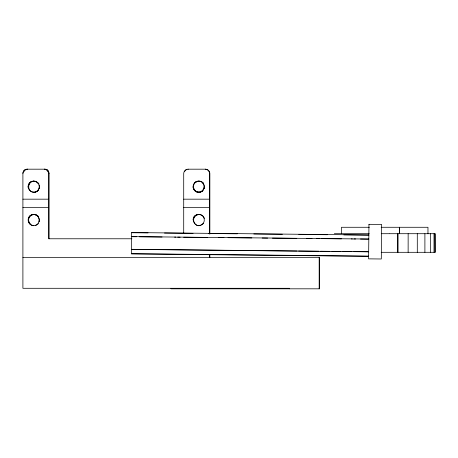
<?xml version="1.0" encoding="UTF-8"?>
<svg xmlns="http://www.w3.org/2000/svg" width="458" height="458" viewBox="0 0 458 458"><rect width="100%" height="100%" fill="white"/><g stroke="black" fill="none" stroke-linecap="round" stroke-linejoin="round"><path stroke-width="0.69" d="M408.13 252.306L408.152 233.706M399.508 233.706L399.531 227.277L399.531 233.706L435.089 233.706L435.1 252.306L381.176 252.306M35.169 225.376A5.233 5.233 0 0 0 38.289 223.195C40.487 220.224 38.787 215.472 35.169 214.636M39.422 221.283L39.646 220.006M204.497 187.316L204.274 188.593A5.33 5.33 0 0 0 204.577 187.328M38.976 221.918C40.356 218.26 37.167 214.001 33.245 214.47M289.542 288.815L289.542 288.294L22.9 288.294L22.9 173.416C23.009 171.155 24.824 169.225 27.131 169.185L44.815 169.185L47.237 169.964L48.64 171.636L49.046 173.416L49.046 238.773M22.9 173.416C23.066 171.183 24.812 169.185 27.131 169.185M199.024 225.588C192.973 225.857 191.49 216.588 197.117 214.762M199.024 181.099L196.785 181.437L195.102 182.404A5.834 5.834 0 0 0 193.11 186.681A5.834 5.834 0 0 0 195.102 190.957C201.938 196.768 208.573 183.44 200.135 181.311M184.614 171.521L185.559 170.176L186.83 169.443M23.644 171.636L24.377 170.662M23.747 171.487L24.411 170.611M202.94 190.597L203.581 189.87M203.581 223.195L202.613 224.283L199.997 225.508M37.321 190.957A5.834 5.834 0 0 0 39.314 186.681C39.571 180.641 30.285 179.084 28.488 184.774C26.415 189.881 33.262 194.65 37.321 190.957M34.064 181.099C27.194 180.801 26.782 191.948 33.583 192.223M30.938 181.843L29.175 183.492A5.33 5.33 0 0 0 28.362 188.124M31.27 181.843L29.507 183.492A5.33 5.33 0 0 0 28.694 188.124M202.281 190.957L199.665 192.183L196.785 191.925A5.839 5.839 0 0 1 193.448 188.593A5.33 5.33 0 0 1 193.11 186.681M194.473 189.87A5.33 5.33 0 0 1 193.442 186.681A5.834 5.834 0 0 1 195.44 182.404L197.117 181.437M24.743 170.176L27.463 169.185L25.682 169.597M32.157 214.762C26.65 216.502 27.869 225.336 33.583 225.548M35.031 192.183L37.653 190.957A5.233 5.233 0 0 1 35.506 192.051L33.245 192.223M34.064 214.424L31.716 214.968L30.131 216.073A5.307 5.307 0 0 0 28.528 220.493A5.221 5.221 0 0 0 30.131 223.939M31.82 181.437L33.583 181.145L36.852 181.843M33.583 214.47C25.322 214.504 27.663 227.992 35.506 225.382A5.233 5.233 0 0 0 36.852 224.844M188.278 169.185C185.879 169.036 183.79 171.057 183.71 173.416L183.71 233.088M199.024 192.263L201.377 191.719L202.613 190.957C200.593 192.623 197.484 192.52 195.44 190.957M321.092 238.549L352.294 238.87M187.94 169.185L205.625 169.185C207.909 169.26 209.781 171.132 209.856 173.416L209.856 234.049M22.9 199.178L48.714 199.178M183.71 199.178L209.524 199.178M22.9 207.508L48.714 207.508M183.71 207.508L209.524 207.508M369.383 227.277L341.462 227.277L341.462 233.706M381.159 227.277L427.967 227.277L427.967 233.706M334.329 233.706L369.24 233.706M381.251 233.706L389.466 233.706M389.741 233.706L398.929 233.706M131.904 238.773L48.714 238.773L48.714 173.416L47.724 170.697A4.431 4.431 0 0 0 44.483 169.185L46.899 169.964L48.302 171.636L48.714 173.416M331.89 251.356L340.947 251.448M22.9 257.465L319.501 257.465L319.501 288.815L171.034 288.815L171.034 288.294M353.965 238.887L368.81 239.042M342.83 251.465L351.95 251.562M353.834 251.579L368.679 251.734M177.693 237.089L319.283 238.532M320.606 251.242L329.943 251.333M298.53 251.013L319.014 251.224M368.85 234.977L131.618 232.555L131.4 253.881L368.633 256.303M131.612 232.727L148.049 232.893M164.485 233.059L193.064 233.351M208.785 233.511L237.37 233.803M253.801 233.975L282.386 234.267M298.822 234.433L327.401 234.725M343.838 234.891L368.845 235.149M131.572 236.614L175.809 237.067M131.572 236.7L136.536 236.752M139.375 236.78L162.063 237.015M174.613 237.141L180.166 237.198M183.635 237.233L207.405 237.479M218.5 237.588L223.956 237.645M228.055 237.685L251.854 237.931M262.176 238.034L267.638 238.091M272.413 238.143L296.773 238.389M306.539 238.492L311.995 238.544M316.776 238.595L341.485 238.847M351.372 238.95L355.603 238.99M360.492 239.042L368.805 239.128M131.446 249.307L297.15 251.001M131.446 249.392L368.679 251.814M131.4 253.709L368.633 256.131M33.245 181.145L35.169 181.311M199.173 181.168L201.818 181.843L203.581 183.492M34.545 181.168L35.506 181.311M198.388 192.154L197.117 191.925A5.839 5.839 0 0 1 193.391 186.601M205.293 169.185C207.577 169.26 209.449 171.132 209.524 173.416L209.524 233.924M199.665 214.51L201.045 214.968A5.313 5.313 0 0 1 204.068 218.569A5.33 5.33 0 0 1 203.249 223.195C195.812 232.023 187.374 214.968 199.024 214.424L196.236 215.174L194.753 216.416A5.548 5.548 0 0 0 193.442 220.006M201.818 181.843L199.997 181.185L198.211 181.145A5.319 5.319 0 0 0 194.14 183.492M199.665 181.185L201.48 181.843M35.031 214.51L37.653 215.729C35.409 213.892 31.9 214.126 29.799 216.073A5.307 5.307 0 0 0 28.19 220.493A5.221 5.221 0 0 0 29.799 223.939M36.52 181.843L38.564 183.887M37.974 216.096L38.621 216.817M202.613 182.404L203.449 183.395M202.281 182.404L204.068 185.244A5.33 5.33 0 0 1 203.249 189.87M37.653 182.404L38.901 183.887M37.997 216.073L38.598 216.834M49.046 173.416L48.056 170.697A4.431 4.431 0 0 0 44.815 169.185M39.491 219.21L39.606 220.493M435.003 233.706L435.1 252.306M417.29 233.706L417.301 252.306M434.012 233.706L434.012 252.306M430.554 233.706L430.554 252.306M424.898 233.706L424.898 252.306M397.916 233.706L397.916 252.306M397.79 233.706L397.79 252.306M319.169 257.465L319.169 288.815M209.856 254.608L209.856 257.465M209.524 254.608L209.524 257.465M203.512 216.674A5.313 5.313 0 0 0 201.377 214.968C199.053 213.892 196.116 214.481 194.415 216.416A5.548 5.548 0 0 0 193.11 220.006M203.862 217.212A5.313 5.313 0 0 1 204.4 218.569M39.102 185.244A5.33 5.33 0 0 1 38.289 189.87A5.233 5.233 0 0 1 35.169 192.051M39.434 188.124A5.834 5.834 0 0 0 39.646 186.681L39.434 185.244A5.33 5.33 0 0 1 39.497 187.975M38.335 223.584A5.233 5.233 0 0 1 37.653 224.283M195.44 182.404A5.319 5.319 0 0 1 198.543 181.145M368.959 224.317L368.604 258.862L381.302 258.988L381.657 224.449L368.959 224.317M38.003 190.625A5.834 5.834 0 0 0 38.621 189.87A5.233 5.233 0 0 1 38.008 190.625"/></g></svg>
